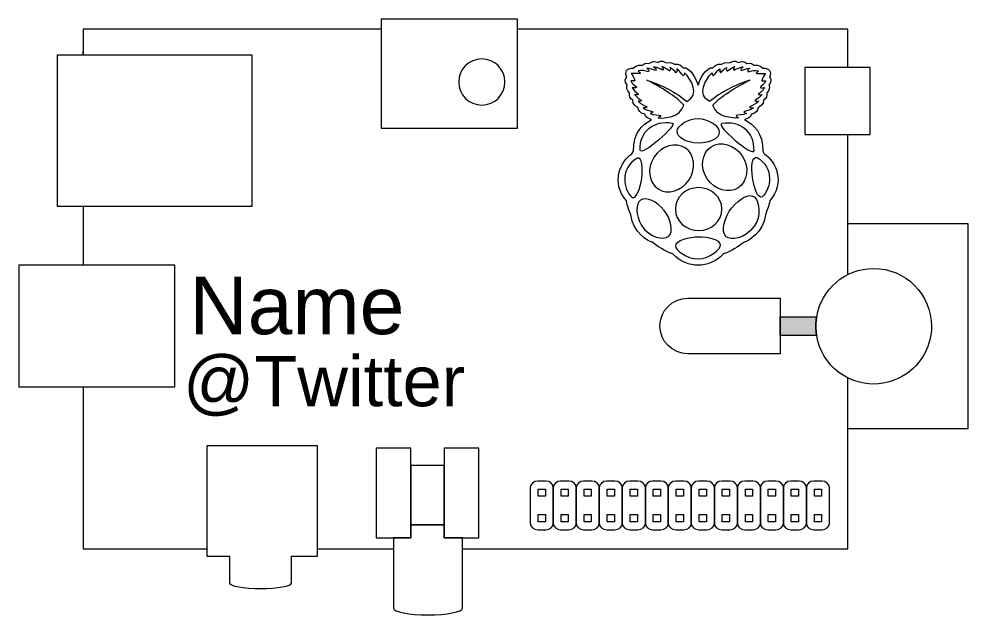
# Model space of a CAD drawing. Header units: inches. Extents: x -193 to 353, y 14 to 296.
# Drawn here: x 27.8 to 130.4, y 231.1 to 295.5 of the extents above; entities that cross this region are included whole.
import ezdxf

# ---------------------------------------------------------------- set-up
doc = ezdxf.new("R2010")
doc.units = ezdxf.units.IN
doc.header["$MEASUREMENT"] = 0
doc.layers.add('Layer 1', color=7, linetype='Continuous')

# ---------------------------------------------------------------- blocks, each defined once
blk = doc.blocks.new('block 138')
at = {"layer": 'Layer 1', "color": 232, "lineweight": 9}
blk.add_lwpolyline([(73.78, 240.84), (73.78, 239.44), (75.74, 239.44), (77.51, 239.44), (77.51, 249.13), (73.78, 249.13), (73.78, 247.27), (73.78, 242.03), (73.78, 240.84)], dxfattribs=at)
blk = doc.blocks.new('block 139')
at = {"layer": 'Layer 1', "color": 232, "lineweight": 9}
blk.add_lwpolyline([(70.17, 240.84), (70.17, 242.03), (70.17, 247.27), (70.17, 249.13), (66.43, 249.13), (66.43, 239.44), (68.3, 239.44), (70.17, 239.44), (70.17, 240.84)], dxfattribs=at)
blk = doc.blocks.new('block 140')
at = {"layer": 'Layer 1', "color": 232, "lineweight": 9}
blk.add_lwpolyline([(70.17, 240.84), (73.78, 240.84), (73.78, 242.03), (73.78, 247.27), (70.17, 247.27), (70.17, 242.03), (70.17, 240.84)], dxfattribs=at)
blk = doc.blocks.new('block 141')
at = {"layer": 'Layer 1', "color": 232, "lineweight": 9}
for points, knots in [([(97.26, 290.97), (97.15, 290.97), (97.03, 290.93), (96.89, 290.82), (96.56, 290.95), (96.24, 290.99), (95.95, 290.73), (95.5, 290.79), (95.36, 290.67), (95.24, 290.53), (95.15, 290.53), (94.51, 290.63), (94.22, 290.2), (93.49, 290.28), (93.25, 289.76), (93.52, 289.28), (93.37, 289.05), (93.21, 288.82), (93.56, 288.38), (93.44, 288.13), (93.52, 287.86), (93.81, 287.54), (93.73, 287.2), (93.88, 286.95), (94.15, 286.76), (94.1, 286.29), (94.59, 286.01), (94.73, 285.91), (94.79, 285.64), (94.9, 285.38), (95.46, 285.23), (95.55, 284.82), (95.88, 284.75), (96.2, 284.67), (95.14, 284.05), (94.22, 283.23), (94.23, 281.23), (94.23, 281.23), (94.07, 280.95), (94.07, 280.95), (92.85, 280.21), (91.75, 277.82), (93.47, 275.88), (93.58, 275.27), (93.77, 274.84), (93.94, 274.36), (94.19, 272.41), (95.83, 271.5), (96.26, 271.39), (96.89, 270.91), (97.56, 270.45), (98.48, 270.13), (99.34, 269.24), (100.27, 268.91), (101.2, 268.91), (101.22, 268.91), (101.23, 268.91), (101.24, 268.91), (102.18, 268.91), (103.11, 269.24), (103.97, 270.13), (104.88, 270.45), (105.56, 270.91), (106.19, 271.39), (106.62, 271.5), (108.26, 272.41), (108.51, 274.36), (108.67, 274.84), (108.86, 275.27), (108.97, 275.88), (110.69, 277.82), (109.6, 280.21), (108.37, 280.95), (108.37, 280.95), (108.22, 281.23), (108.22, 281.23), (108.22, 283.23), (107.31, 284.05), (106.24, 284.67), (106.57, 284.75), (106.9, 284.82), (106.99, 285.23), (107.54, 285.38), (107.66, 285.64), (107.71, 285.91), (107.86, 286.01), (108.34, 286.29), (108.3, 286.76), (108.57, 286.95), (108.72, 287.2), (108.64, 287.54), (108.93, 287.86), (109.01, 288.13), (108.88, 288.38), (109.23, 288.82), (109.08, 289.05), (108.93, 289.28), (109.19, 289.76), (108.96, 290.28), (108.23, 290.2), (107.94, 290.63), (107.3, 290.53), (107.2, 290.53), (107.09, 290.67), (106.95, 290.79), (106.5, 290.73), (106.21, 290.99), (105.89, 290.95), (105.55, 290.82), (105.16, 291.13), (104.89, 290.88), (104.59, 290.79), (104.11, 290.94), (104, 290.73), (103.77, 290.64), (103.24, 290.75), (103.08, 290.51), (102.83, 290.26), (102.83, 290.26), (102.54, 290.26), (102.54, 290.26), (101.75, 289.8), (101.36, 288.85), (101.22, 288.36), (101.08, 288.85), (100.69, 289.8), (99.9, 290.26), (99.9, 290.26), (99.61, 290.26), (99.61, 290.26), (99.36, 290.51), (99.2, 290.75), (98.67, 290.64), (98.44, 290.73), (98.33, 290.94), (97.85, 290.79), (97.66, 290.85), (97.48, 290.98), (97.26, 290.97), (97.26, 290.97), (97.26, 290.97), (97.26, 290.97)], [0, 0, 0, 0, 1, 1, 1, 2, 2, 2, 3, 3, 3, 4, 4, 4, 5, 5, 5, 6, 6, 6, 7, 7, 7, 8, 8, 8, 9, 9, 9, 10, 10, 10, 11, 11, 11, 12, 12, 12, 13, 13, 13, 14, 14, 14, 15, 15, 15, 16, 16, 16, 17, 17, 17, 18, 18, 18, 19, 19, 19, 20, 20, 20, 21, 21, 21, 22, 22, 22, 23, 23, 23, 24, 24, 24, 25, 25, 25, 26, 26, 26, 27, 27, 27, 28, 28, 28, 29, 29, 29, 30, 30, 30, 31, 31, 31, 32, 32, 32, 33, 33, 33, 34, 34, 34, 35, 35, 35, 36, 36, 36, 37, 37, 37, 38, 38, 38, 39, 39, 39, 40, 40, 40, 41, 41, 41, 42, 42, 42, 43, 43, 43, 44, 44, 44, 45, 45, 45, 46, 46, 46, 47, 47, 47, 47]), ([(95.69, 288.93), (97.79, 287.85), (99, 286.97), (99.67, 286.23), (99.33, 284.86), (97.55, 284.8), (96.89, 284.83), (97.03, 284.9), (97.14, 284.97), (97.18, 285.08), (97.02, 285.2), (96.44, 285.1), (96.03, 285.32), (96.19, 285.36), (96.26, 285.39), (96.33, 285.5), (95.95, 285.63), (95.54, 285.73), (95.3, 285.93), (95.43, 285.93), (95.55, 285.9), (95.72, 286.02), (95.38, 286.21), (95.01, 286.35), (94.73, 286.63), (94.9, 286.64), (95.09, 286.64), (95.15, 286.7), (94.84, 286.9), (94.57, 287.11), (94.35, 287.35), (94.6, 287.32), (94.7, 287.34), (94.77, 287.39), (94.53, 287.63), (94.23, 287.83), (94.09, 288.13), (94.27, 288.07), (94.44, 288.04), (94.56, 288.14), (94.48, 288.32), (94.13, 288.43), (93.94, 288.85), (94.13, 288.83), (94.33, 288.81), (94.38, 288.85), (94.28, 289.22), (94.13, 289.42), (93.98, 289.64), (94.39, 289.64), (95.02, 289.64), (95, 289.67), (95, 289.67), (94.74, 289.93), (94.74, 289.93), (95.14, 290.04), (95.56, 289.92), (95.86, 289.82), (95.99, 289.93), (95.86, 290.06), (95.69, 290.2), (96.04, 290.16), (96.35, 290.08), (96.63, 289.97), (96.78, 290.1), (96.53, 290.24), (96.41, 290.37), (96.94, 290.27), (97.17, 290.13), (97.39, 289.99), (97.55, 290.15), (97.4, 290.28), (97.29, 290.41), (97.69, 290.26), (97.9, 290.07), (98.12, 289.88), (98.19, 289.98), (98.3, 290.06), (98.17, 290.3), (98.45, 290.13), (98.67, 289.94), (98.82, 289.72), (99, 289.83), (98.93, 289.99), (98.93, 290.13), (99.23, 289.89), (99.41, 289.63), (99.64, 289.38), (99.69, 289.42), (99.73, 289.53), (99.77, 289.71), (100.47, 289.03), (101.47, 287.3), (100.02, 286.62), (98.79, 287.63), (97.32, 288.37), (95.69, 288.93), (95.69, 288.93), (95.69, 288.93), (95.69, 288.93)], [0, 0, 0, 0, 1, 1, 1, 2, 2, 2, 3, 3, 3, 4, 4, 4, 5, 5, 5, 6, 6, 6, 7, 7, 7, 8, 8, 8, 9, 9, 9, 10, 10, 10, 11, 11, 11, 12, 12, 12, 13, 13, 13, 14, 14, 14, 15, 15, 15, 16, 16, 16, 17, 17, 17, 18, 18, 18, 19, 19, 19, 20, 20, 20, 21, 21, 21, 22, 22, 22, 23, 23, 23, 24, 24, 24, 25, 25, 25, 26, 26, 26, 27, 27, 27, 28, 28, 28, 29, 29, 29, 30, 30, 30, 31, 31, 31, 32, 32, 32, 33, 33, 33, 33]), ([(106.81, 288.93), (104.71, 287.85), (103.49, 286.97), (102.83, 286.23), (103.17, 284.86), (104.95, 284.8), (105.6, 284.83), (105.47, 284.9), (105.36, 284.97), (105.32, 285.08), (105.48, 285.2), (106.06, 285.1), (106.47, 285.32), (106.31, 285.36), (106.24, 285.39), (106.17, 285.5), (106.55, 285.63), (106.96, 285.73), (107.2, 285.93), (107.07, 285.93), (106.95, 285.9), (106.78, 286.02), (107.12, 286.21), (107.49, 286.35), (107.77, 286.63), (107.59, 286.64), (107.4, 286.64), (107.35, 286.7), (107.66, 286.9), (107.92, 287.11), (108.14, 287.35), (107.9, 287.32), (107.79, 287.34), (107.73, 287.39), (107.97, 287.63), (108.27, 287.83), (108.41, 288.13), (108.23, 288.07), (108.06, 288.04), (107.94, 288.14), (108.02, 288.32), (108.36, 288.43), (108.56, 288.85), (108.37, 288.83), (108.16, 288.81), (108.12, 288.85), (108.21, 289.22), (108.37, 289.42), (108.52, 289.64), (108.1, 289.64), (107.48, 289.64), (107.5, 289.67), (107.5, 289.67), (107.76, 289.93), (107.76, 289.93), (107.35, 290.04), (106.94, 289.92), (106.64, 289.82), (106.5, 289.93), (106.64, 290.06), (106.81, 290.2), (106.46, 290.16), (106.15, 290.08), (105.87, 289.97), (105.72, 290.1), (105.97, 290.24), (106.09, 290.37), (105.55, 290.27), (105.33, 290.13), (105.11, 289.99), (104.94, 290.14), (105.1, 290.28), (105.21, 290.41), (104.8, 290.26), (104.6, 290.07), (104.38, 289.88), (104.31, 289.98), (104.19, 290.06), (104.33, 290.3), (104.04, 290.13), (103.83, 289.94), (103.67, 289.72), (103.5, 289.83), (103.57, 289.99), (103.57, 290.13), (103.27, 289.89), (103.08, 289.63), (102.85, 289.38), (102.81, 289.42), (102.77, 289.53), (102.73, 289.71), (102.02, 289.03), (101.03, 287.3), (102.47, 286.62), (103.71, 287.63), (105.18, 288.37), (106.81, 288.93), (106.81, 288.93), (106.81, 288.93), (106.81, 288.93)], [0, 0, 0, 0, 1, 1, 1, 2, 2, 2, 3, 3, 3, 4, 4, 4, 5, 5, 5, 6, 6, 6, 7, 7, 7, 8, 8, 8, 9, 9, 9, 10, 10, 10, 11, 11, 11, 12, 12, 12, 13, 13, 13, 14, 14, 14, 15, 15, 15, 16, 16, 16, 17, 17, 17, 18, 18, 18, 19, 19, 19, 20, 20, 20, 21, 21, 21, 22, 22, 22, 23, 23, 23, 24, 24, 24, 25, 25, 25, 26, 26, 26, 27, 27, 27, 28, 28, 28, 29, 29, 29, 30, 30, 30, 31, 31, 31, 32, 32, 32, 33, 33, 33, 33]), ([(98.43, 284.28), (96.5, 284.61), (94.89, 283.46), (94.95, 281.36), (95.01, 280.55), (99.15, 284.16), (98.43, 284.28), (98.43, 284.28), (98.43, 284.28), (98.43, 284.28)], [0, 0, 0, 0, 1, 1, 1, 2, 2, 2, 3, 3, 3, 3]), ([(101.22, 284.77), (100.06, 284.8), (98.95, 283.91), (98.95, 283.4), (98.94, 282.77), (99.86, 282.13), (101.22, 282.12), (102.61, 282.1), (103.5, 282.63), (103.51, 283.27), (103.51, 284.01), (102.24, 284.78), (101.22, 284.77), (101.22, 284.77), (101.22, 284.77), (101.22, 284.77)], [0, 0, 0, 0, 1, 1, 1, 2, 2, 2, 3, 3, 3, 4, 4, 4, 5, 5, 5, 5]), ([(103.79, 284.22), (105.72, 284.55), (107.34, 283.4), (107.27, 281.3), (107.21, 280.49), (103.07, 284.1), (103.79, 284.22)], [0, 0, 0, 0, 1, 1, 1, 2, 2, 2, 2]), ([(99.83, 281.59), (100.86, 280.91), (101.05, 279.36), (100.24, 278.14), (99.44, 276.92), (97.94, 276.48), (96.9, 277.16), (96.9, 277.16), (96.9, 277.16), (96.9, 277.16), (95.86, 277.84), (95.67, 279.39), (96.48, 280.61), (97.29, 281.83), (98.79, 282.27), (99.83, 281.59), (99.83, 281.59), (99.83, 281.59), (99.83, 281.59)], [0, 0, 0, 0, 1, 1, 1, 2, 2, 2, 3, 3, 3, 4, 4, 4, 5, 5, 5, 6, 6, 6, 6]), ([(102.63, 281.71), (101.59, 281.03), (101.4, 279.49), (102.21, 278.26), (103.02, 277.04), (104.52, 276.6), (105.56, 277.28), (105.56, 277.28), (105.56, 277.28), (105.56, 277.28), (106.6, 277.97), (106.79, 279.51), (105.98, 280.73), (105.17, 281.96), (103.67, 282.39), (102.63, 281.71), (102.63, 281.71), (102.63, 281.71), (102.63, 281.71)], [0, 0, 0, 0, 1, 1, 1, 2, 2, 2, 3, 3, 3, 4, 4, 4, 5, 5, 5, 6, 6, 6, 6]), ([(94.63, 280.48), (95.75, 280.78), (95.01, 275.83), (94.09, 276.24), (93.09, 277.05), (92.77, 279.41), (94.63, 280.48)], [0, 0, 0, 0, 1, 1, 1, 2, 2, 2, 2]), ([(107.6, 280.54), (106.48, 280.84), (107.22, 275.89), (108.14, 276.3), (109.14, 277.11), (109.46, 279.47), (107.6, 280.54), (107.6, 280.54), (107.6, 280.54), (107.6, 280.54)], [0, 0, 0, 0, 1, 1, 1, 2, 2, 2, 3, 3, 3, 3]), ([(103.79, 274.98), (103.79, 273.7), (102.68, 272.66), (101.29, 272.65), (99.9, 272.65), (98.77, 273.68), (98.77, 274.96), (98.77, 274.96), (98.77, 274.97), (98.77, 274.98), (98.76, 276.26), (99.88, 277.3), (101.26, 277.3), (102.65, 277.31), (103.78, 276.28), (103.79, 275), (103.79, 275), (103.79, 274.99), (103.79, 274.98)], [0, 0, 0, 0, 1, 1, 1, 2, 2, 2, 3, 3, 3, 4, 4, 4, 5, 5, 5, 6, 6, 6, 6]), ([(97.56, 274.83), (98.28, 273.97), (98.61, 272.45), (98.01, 272), (97.44, 271.66), (96.07, 271.8), (95.09, 273.21), (94.43, 274.39), (94.52, 275.59), (94.98, 275.94), (95.67, 276.36), (96.74, 275.79), (97.56, 274.83), (97.56, 274.83), (97.56, 274.83), (97.56, 274.83)], [0, 0, 0, 0, 1, 1, 1, 2, 2, 2, 3, 3, 3, 4, 4, 4, 5, 5, 5, 5]), ([(104.87, 275.11), (104.09, 274.2), (103.66, 272.54), (104.23, 272.01), (104.77, 271.59), (106.22, 271.65), (107.29, 273.14), (108.08, 274.14), (107.81, 275.81), (107.37, 276.25), (106.7, 276.77), (105.76, 276.11), (104.87, 275.11), (104.87, 275.11), (104.87, 275.11), (104.87, 275.11)], [0, 0, 0, 0, 1, 1, 1, 2, 2, 2, 3, 3, 3, 4, 4, 4, 5, 5, 5, 5]), ([(101.29, 271.94), (102.29, 271.98), (103.65, 271.61), (103.65, 271.12), (103.67, 270.65), (102.42, 269.57), (101.22, 269.59), (99.97, 269.54), (98.75, 270.61), (98.77, 270.99), (98.75, 271.53), (100.29, 271.96), (101.29, 271.94), (101.29, 271.94), (101.29, 271.94), (101.29, 271.94)], [0, 0, 0, 0, 1, 1, 1, 2, 2, 2, 3, 3, 3, 4, 4, 4, 5, 5, 5, 5])]:
    blk.add_open_spline(points, degree=3, knots=knots, dxfattribs=at)
blk = doc.blocks.new('block 142')
at = {"layer": 'Layer 1', "color": 7, "insert": (45.54, 252.57), "char_height": 5.4373, "attachment_point": 7}
blk.add_mtext('\\fArial|b0|i0|c0|p34;\\W1;@Twitter', dxfattribs=at)
blk = doc.blocks.new('block 143')
at = {"layer": 'Layer 1', "color": 232, "lineweight": 9}
for points in [[(83.94, 244.7), (84.71, 244.7), (84.71, 243.93), (83.94, 243.93), (83.94, 244.7)], [(83.94, 241.94), (84.71, 241.94), (84.71, 241.16), (83.94, 241.16), (83.94, 241.94)]]:
    blk.add_lwpolyline(points, dxfattribs=at)
blk.add_open_spline([(85.57, 240.99), (85.57, 240.61), (85.21, 240.31), (84.77, 240.31), (84.77, 240.31), (83.88, 240.31), (83.88, 240.31), (83.43, 240.31), (83.08, 240.61), (83.08, 240.99), (83.08, 240.99), (83.08, 244.87), (83.08, 244.87), (83.08, 245.25), (83.43, 245.56), (83.88, 245.56), (83.88, 245.56), (84.77, 245.56), (84.77, 245.56), (85.21, 245.56), (85.57, 245.25), (85.57, 244.87), (85.57, 244.87), (85.57, 240.99), (85.57, 240.99)], degree=3, knots=[0, 0, 0, 0, 1, 1, 1, 2, 2, 2, 3, 3, 3, 4, 4, 4, 5, 5, 5, 6, 6, 6, 7, 7, 7, 8, 8, 8, 8], dxfattribs=at)
blk = doc.blocks.new('block 144')
at = {"layer": 'Layer 1', "color": 232, "lineweight": 9}
for points in [[(86.42, 244.7), (87.19, 244.7), (87.19, 243.93), (86.42, 243.93), (86.42, 244.7)], [(86.43, 241.94), (87.19, 241.94), (87.19, 241.16), (86.43, 241.16), (86.43, 241.94)]]:
    blk.add_lwpolyline(points, dxfattribs=at)
blk.add_open_spline([(88.05, 240.99), (88.05, 240.61), (87.7, 240.31), (87.25, 240.31), (87.25, 240.31), (86.36, 240.31), (86.36, 240.31), (85.92, 240.31), (85.57, 240.61), (85.57, 240.99), (85.57, 240.99), (85.57, 244.87), (85.57, 244.87), (85.57, 245.25), (85.92, 245.56), (86.36, 245.56), (86.36, 245.56), (87.25, 245.56), (87.25, 245.56), (87.7, 245.56), (88.05, 245.25), (88.05, 244.87), (88.05, 244.87), (88.05, 240.99), (88.05, 240.99)], degree=3, knots=[0, 0, 0, 0, 1, 1, 1, 2, 2, 2, 3, 3, 3, 4, 4, 4, 5, 5, 5, 6, 6, 6, 7, 7, 7, 8, 8, 8, 8], dxfattribs=at)
blk = doc.blocks.new('block 145')
at = {"layer": 'Layer 1', "color": 232, "lineweight": 9}
for points in [[(88.91, 244.7), (89.68, 244.7), (89.68, 243.93), (88.91, 243.93), (88.91, 244.7)], [(88.91, 241.94), (89.68, 241.94), (89.68, 241.16), (88.91, 241.16), (88.91, 241.94)]]:
    blk.add_lwpolyline(points, dxfattribs=at)
blk.add_open_spline([(90.54, 240.99), (90.54, 240.61), (90.18, 240.31), (89.74, 240.31), (89.74, 240.31), (88.85, 240.31), (88.85, 240.31), (88.41, 240.31), (88.05, 240.61), (88.05, 240.99), (88.05, 240.99), (88.05, 244.87), (88.05, 244.87), (88.05, 245.25), (88.41, 245.56), (88.85, 245.56), (88.85, 245.56), (89.74, 245.56), (89.74, 245.56), (90.18, 245.56), (90.54, 245.25), (90.54, 244.87), (90.54, 244.87), (90.54, 240.99), (90.54, 240.99)], degree=3, knots=[0, 0, 0, 0, 1, 1, 1, 2, 2, 2, 3, 3, 3, 4, 4, 4, 5, 5, 5, 6, 6, 6, 7, 7, 7, 8, 8, 8, 8], dxfattribs=at)
blk = doc.blocks.new('block 146')
at = {"layer": 'Layer 1', "color": 232, "lineweight": 9}
for points in [[(91.4, 244.7), (92.17, 244.7), (92.17, 243.93), (91.4, 243.93), (91.4, 244.7)], [(91.4, 241.94), (92.17, 241.94), (92.17, 241.16), (91.4, 241.16), (91.4, 241.94)]]:
    blk.add_lwpolyline(points, dxfattribs=at)
blk.add_open_spline([(93.03, 240.99), (93.03, 240.61), (92.67, 240.31), (92.23, 240.31), (92.23, 240.31), (91.34, 240.31), (91.34, 240.31), (90.9, 240.31), (90.54, 240.61), (90.54, 240.99), (90.54, 240.99), (90.54, 244.87), (90.54, 244.87), (90.54, 245.25), (90.9, 245.56), (91.34, 245.56), (91.34, 245.56), (92.23, 245.56), (92.23, 245.56), (92.67, 245.56), (93.03, 245.25), (93.03, 244.87), (93.03, 244.87), (93.03, 240.99), (93.03, 240.99)], degree=3, knots=[0, 0, 0, 0, 1, 1, 1, 2, 2, 2, 3, 3, 3, 4, 4, 4, 5, 5, 5, 6, 6, 6, 7, 7, 7, 8, 8, 8, 8], dxfattribs=at)
blk = doc.blocks.new('block 147')
at = {"layer": 'Layer 1', "color": 232, "lineweight": 9}
for points in [[(93.89, 244.7), (94.66, 244.7), (94.66, 243.93), (93.89, 243.93), (93.89, 244.7)], [(93.89, 241.94), (94.66, 241.94), (94.66, 241.16), (93.89, 241.16), (93.89, 241.94)]]:
    blk.add_lwpolyline(points, dxfattribs=at)
blk.add_open_spline([(95.52, 240.99), (95.52, 240.61), (95.16, 240.31), (94.72, 240.31), (94.72, 240.31), (93.83, 240.31), (93.83, 240.31), (93.39, 240.31), (93.03, 240.61), (93.03, 240.99), (93.03, 240.99), (93.03, 244.87), (93.03, 244.87), (93.03, 245.25), (93.39, 245.56), (93.83, 245.56), (93.83, 245.56), (94.72, 245.56), (94.72, 245.56), (95.16, 245.56), (95.52, 245.25), (95.52, 244.87), (95.52, 244.87), (95.52, 240.99), (95.52, 240.99)], degree=3, knots=[0, 0, 0, 0, 1, 1, 1, 2, 2, 2, 3, 3, 3, 4, 4, 4, 5, 5, 5, 6, 6, 6, 7, 7, 7, 8, 8, 8, 8], dxfattribs=at)
blk = doc.blocks.new('block 148')
at = {"layer": 'Layer 1', "color": 232, "lineweight": 9}
for points in [[(96.38, 244.7), (97.14, 244.7), (97.14, 243.93), (96.38, 243.93), (96.38, 244.7)], [(96.38, 241.94), (97.15, 241.94), (97.15, 241.16), (96.38, 241.16), (96.38, 241.94)]]:
    blk.add_lwpolyline(points, dxfattribs=at)
blk.add_open_spline([(98, 240.99), (98, 240.61), (97.65, 240.31), (97.21, 240.31), (97.21, 240.31), (96.31, 240.31), (96.31, 240.31), (95.87, 240.31), (95.52, 240.61), (95.52, 240.99), (95.52, 240.99), (95.52, 244.87), (95.52, 244.87), (95.52, 245.25), (95.87, 245.56), (96.31, 245.56), (96.31, 245.56), (97.21, 245.56), (97.21, 245.56), (97.65, 245.56), (98, 245.25), (98, 244.87), (98, 244.87), (98, 240.99), (98, 240.99)], degree=3, knots=[0, 0, 0, 0, 1, 1, 1, 2, 2, 2, 3, 3, 3, 4, 4, 4, 5, 5, 5, 6, 6, 6, 7, 7, 7, 8, 8, 8, 8], dxfattribs=at)
blk = doc.blocks.new('block 149')
at = {"layer": 'Layer 1', "color": 232, "lineweight": 9}
for points in [[(98.86, 244.7), (99.63, 244.7), (99.63, 243.93), (98.86, 243.93), (98.86, 244.7)], [(98.86, 241.94), (99.63, 241.94), (99.63, 241.16), (98.86, 241.16), (98.86, 241.94)]]:
    blk.add_lwpolyline(points, dxfattribs=at)
blk.add_open_spline([(100.49, 240.99), (100.49, 240.61), (100.13, 240.31), (99.69, 240.31), (99.69, 240.31), (98.8, 240.31), (98.8, 240.31), (98.36, 240.31), (98, 240.61), (98, 240.99), (98, 240.99), (98, 244.87), (98, 244.87), (98, 245.25), (98.36, 245.56), (98.8, 245.56), (98.8, 245.56), (99.69, 245.56), (99.69, 245.56), (100.13, 245.56), (100.49, 245.25), (100.49, 244.87), (100.49, 244.87), (100.49, 240.99), (100.49, 240.99)], degree=3, knots=[0, 0, 0, 0, 1, 1, 1, 2, 2, 2, 3, 3, 3, 4, 4, 4, 5, 5, 5, 6, 6, 6, 7, 7, 7, 8, 8, 8, 8], dxfattribs=at)
blk = doc.blocks.new('block 150')
at = {"layer": 'Layer 1', "color": 232, "lineweight": 9}
for points in [[(101.35, 244.7), (102.12, 244.7), (102.12, 243.93), (101.35, 243.93), (101.35, 244.7)], [(101.35, 241.94), (102.12, 241.94), (102.12, 241.16), (101.35, 241.16), (101.35, 241.94)]]:
    blk.add_lwpolyline(points, dxfattribs=at)
blk.add_open_spline([(102.98, 240.99), (102.98, 240.61), (102.62, 240.31), (102.18, 240.31), (102.18, 240.31), (101.29, 240.31), (101.29, 240.31), (100.85, 240.31), (100.49, 240.61), (100.49, 240.99), (100.49, 240.99), (100.49, 244.87), (100.49, 244.87), (100.49, 245.25), (100.85, 245.56), (101.29, 245.56), (101.29, 245.56), (102.18, 245.56), (102.18, 245.56), (102.62, 245.56), (102.98, 245.25), (102.98, 244.87), (102.98, 244.87), (102.98, 240.99), (102.98, 240.99)], degree=3, knots=[0, 0, 0, 0, 1, 1, 1, 2, 2, 2, 3, 3, 3, 4, 4, 4, 5, 5, 5, 6, 6, 6, 7, 7, 7, 8, 8, 8, 8], dxfattribs=at)
blk = doc.blocks.new('block 151')
at = {"layer": 'Layer 1', "color": 232, "lineweight": 9}
for points in [[(103.84, 244.7), (104.61, 244.7), (104.61, 243.93), (103.84, 243.93), (103.84, 244.7)], [(103.84, 241.94), (104.61, 241.94), (104.61, 241.16), (103.84, 241.16), (103.84, 241.94)]]:
    blk.add_lwpolyline(points, dxfattribs=at)
blk.add_open_spline([(105.47, 240.99), (105.47, 240.61), (105.11, 240.31), (104.67, 240.31), (104.67, 240.31), (103.78, 240.31), (103.78, 240.31), (103.34, 240.31), (102.98, 240.61), (102.98, 240.99), (102.98, 240.99), (102.98, 244.87), (102.98, 244.87), (102.98, 245.25), (103.34, 245.56), (103.78, 245.56), (103.78, 245.56), (104.67, 245.56), (104.67, 245.56), (105.11, 245.56), (105.47, 245.25), (105.47, 244.87), (105.47, 244.87), (105.47, 240.99), (105.47, 240.99)], degree=3, knots=[0, 0, 0, 0, 1, 1, 1, 2, 2, 2, 3, 3, 3, 4, 4, 4, 5, 5, 5, 6, 6, 6, 7, 7, 7, 8, 8, 8, 8], dxfattribs=at)
blk = doc.blocks.new('block 152')
at = {"layer": 'Layer 1', "color": 232, "lineweight": 9}
for points in [[(106.33, 244.7), (107.1, 244.7), (107.1, 243.93), (106.33, 243.93), (106.33, 244.7)], [(106.33, 241.94), (107.1, 241.94), (107.1, 241.16), (106.33, 241.16), (106.33, 241.94)]]:
    blk.add_lwpolyline(points, dxfattribs=at)
blk.add_open_spline([(107.95, 240.99), (107.95, 240.61), (107.6, 240.31), (107.16, 240.31), (107.16, 240.31), (106.27, 240.31), (106.27, 240.31), (105.82, 240.31), (105.47, 240.61), (105.47, 240.99), (105.47, 240.99), (105.47, 244.87), (105.47, 244.87), (105.47, 245.25), (105.82, 245.56), (106.27, 245.56), (106.27, 245.56), (107.16, 245.56), (107.16, 245.56), (107.6, 245.56), (107.95, 245.25), (107.95, 244.87), (107.95, 244.87), (107.95, 240.99), (107.95, 240.99)], degree=3, knots=[0, 0, 0, 0, 1, 1, 1, 2, 2, 2, 3, 3, 3, 4, 4, 4, 5, 5, 5, 6, 6, 6, 7, 7, 7, 8, 8, 8, 8], dxfattribs=at)
blk = doc.blocks.new('block 153')
at = {"layer": 'Layer 1', "color": 232, "lineweight": 9}
for points in [[(108.81, 244.7), (109.58, 244.7), (109.58, 243.93), (108.81, 243.93), (108.81, 244.7)], [(108.81, 241.94), (109.58, 241.94), (109.58, 241.16), (108.81, 241.16), (108.81, 241.94)]]:
    blk.add_lwpolyline(points, dxfattribs=at)
blk.add_open_spline([(110.44, 240.99), (110.44, 240.61), (110.08, 240.31), (109.64, 240.31), (109.64, 240.31), (108.75, 240.31), (108.75, 240.31), (108.31, 240.31), (107.95, 240.61), (107.95, 240.99), (107.95, 240.99), (107.95, 244.87), (107.95, 244.87), (107.95, 245.25), (108.31, 245.56), (108.75, 245.56), (108.75, 245.56), (109.64, 245.56), (109.64, 245.56), (110.08, 245.56), (110.44, 245.25), (110.44, 244.87), (110.44, 244.87), (110.44, 240.99), (110.44, 240.99)], degree=3, knots=[0, 0, 0, 0, 1, 1, 1, 2, 2, 2, 3, 3, 3, 4, 4, 4, 5, 5, 5, 6, 6, 6, 7, 7, 7, 8, 8, 8, 8], dxfattribs=at)
blk = doc.blocks.new('block 154')
at = {"layer": 'Layer 1', "color": 232, "lineweight": 9}
for points in [[(111.3, 244.7), (112.07, 244.7), (112.07, 243.93), (111.3, 243.93), (111.3, 244.7)], [(111.3, 241.94), (112.07, 241.94), (112.07, 241.16), (111.3, 241.16), (111.3, 241.94)]]:
    blk.add_lwpolyline(points, dxfattribs=at)
blk.add_open_spline([(112.93, 240.99), (112.93, 240.61), (112.57, 240.31), (112.13, 240.31), (112.13, 240.31), (111.24, 240.31), (111.24, 240.31), (110.8, 240.31), (110.44, 240.61), (110.44, 240.99), (110.44, 240.99), (110.44, 244.87), (110.44, 244.87), (110.44, 245.25), (110.8, 245.56), (111.24, 245.56), (111.24, 245.56), (112.13, 245.56), (112.13, 245.56), (112.57, 245.56), (112.93, 245.25), (112.93, 244.87), (112.93, 244.87), (112.93, 240.99), (112.93, 240.99)], degree=3, knots=[0, 0, 0, 0, 1, 1, 1, 2, 2, 2, 3, 3, 3, 4, 4, 4, 5, 5, 5, 6, 6, 6, 7, 7, 7, 8, 8, 8, 8], dxfattribs=at)
blk = doc.blocks.new('block 155')
at = {"layer": 'Layer 1', "color": 232, "lineweight": 9}
for points in [[(113.79, 244.7), (114.56, 244.7), (114.56, 243.93), (113.79, 243.93), (113.79, 244.7)], [(113.79, 241.94), (114.56, 241.94), (114.56, 241.16), (113.79, 241.16), (113.79, 241.94)]]:
    blk.add_lwpolyline(points, dxfattribs=at)
blk.add_open_spline([(115.42, 240.99), (115.42, 240.61), (115.06, 240.31), (114.62, 240.31), (114.62, 240.31), (113.73, 240.31), (113.73, 240.31), (113.29, 240.31), (112.93, 240.61), (112.93, 240.99), (112.93, 240.99), (112.93, 244.87), (112.93, 244.87), (112.93, 245.25), (113.29, 245.56), (113.73, 245.56), (113.73, 245.56), (114.62, 245.56), (114.62, 245.56), (115.06, 245.56), (115.42, 245.25), (115.42, 244.87), (115.42, 244.87), (115.42, 240.99), (115.42, 240.99)], degree=3, knots=[0, 0, 0, 0, 1, 1, 1, 2, 2, 2, 3, 3, 3, 4, 4, 4, 5, 5, 5, 6, 6, 6, 7, 7, 7, 8, 8, 8, 8], dxfattribs=at)
blk = doc.blocks.new('block 137')
at = {"layer": 'Layer 1'}
h = blk.add_hatch(color=72, dxfattribs=at)
h.dxf.hatch_style = 2
edge = h.paths.add_edge_path()
edge.add_spline(control_points=[(113.95, 262.31), (113.95, 262.49), (113.96, 262.66), (113.97, 262.84), (113.99, 263), (114.01, 263.16), (114.04, 263.31), (114.04, 263.31), (110.09, 263.31), (110.09, 263.31), (110.09, 263.31), (110.09, 262.84), (110.09, 262.84), (110.09, 262.84), (110.09, 261.84), (110.09, 261.84), (110.09, 261.84), (110.09, 261.31), (110.09, 261.31), (110.09, 261.31), (114.04, 261.31), (114.04, 261.31), (114.01, 261.49), (113.98, 261.66), (113.97, 261.84), (113.95, 261.99), (113.95, 262.15), (113.95, 262.31)], knot_values=[0, 0, 0, 0, 1, 1, 1, 2, 2, 2, 3, 3, 3, 4, 4, 4, 5, 5, 5, 6, 6, 6, 7, 7, 7, 8, 8, 8, 9, 9, 9, 9], degree=3, periodic=1)
at = {"layer": 'Layer 1', "color": 250, "lineweight": 9}
for points in [[(81.71, 294.42), (81.71, 295.53), (80.13, 295.53), (68.54, 295.53), (66.97, 295.53), (66.97, 294.42)], [(66.97, 294.42), (66.22, 294.42), (60.51, 294.42), (58.12, 294.42), (34.76, 294.42), (34.76, 294.42), (34.76, 291.63), (34.76, 292.05)], [(117.41, 290.28), (117.41, 290.7), (117.41, 290.7), (117.41, 294.42), (117.41, 294.42), (81.71, 294.42)], [(34.76, 291.63), (31.93, 291.63), (31.93, 275.3), (34.76, 275.3)], [(34.76, 292.05), (34.76, 292.05)], [(117.41, 290.28), (117.41, 290.28)], [(117.41, 283.05), (118.16, 283.05), (119.81, 283.05), (119.81, 290.28), (118.16, 290.28), (117.41, 290.28)], [(117.41, 283.47), (117.41, 283.47)], [(75.74, 238.26), (117.41, 238.26), (117.41, 238.26), (117.41, 238.26), (117.41, 251.24), (130.4, 251.24), (130.4, 273.38), (117.41, 273.38), (117.41, 283.05)], [(117.41, 283.05), (117.41, 283.05)], [(34.76, 275.3), (34.76, 269.33), (34.76, 269.33), (34.76, 268.91)], [(34.76, 268.91), (27.81, 268.91), (27.81, 255.77), (34.76, 255.77)], [(34.76, 268.91), (34.76, 268.91)], [(34.76, 255.77), (34.76, 238.26), (34.76, 238.26), (34.76, 238.26), (48.12, 238.26)], [(60.07, 238.26), (68.3, 238.26)], [(68.3, 238.26), (68.3, 238.26)], [(75.74, 238.26), (75.74, 238.26)]]:
    blk.add_lwpolyline(points, dxfattribs=at)
at = {"layer": 'Layer 1', "color": 232, "lineweight": 9}
for points in [[(66.97, 294.42), (66.97, 294), (66.97, 283.72), (81.71, 283.72), (81.71, 294), (81.71, 294.42)], [(46.46, 291.63), (36.86, 291.63), (34.76, 291.63)], [(34.76, 275.3), (35.51, 275.3), (53.03, 275.3), (53.03, 277.65), (53.03, 278), (53.03, 291.63), (46.46, 291.63)], [(117.41, 290.28), (112.77, 290.28), (112.77, 283.05), (117.41, 283.05)], [(34.76, 255.77), (35.51, 255.77), (44.67, 255.77), (44.67, 268.91), (35.51, 268.91), (34.76, 268.91)], [(60.07, 238.26), (60.07, 249.39), (48.12, 249.39), (48.12, 238.26)], [(75.74, 238.26), (75.74, 239.44), (73.78, 239.44), (73.78, 240.84), (70.17, 240.84), (70.17, 239.44), (68.3, 239.44), (68.3, 238.26)]]:
    blk.add_lwpolyline(points, dxfattribs=at)
at = {"layer": 'Layer 1', "color": 30, "lineweight": 9}
for points in [[(117.41, 267.91), (117.41, 273.38)], [(117.41, 251.24), (117.41, 256.72)]]:
    blk.add_lwpolyline(points, dxfattribs=at)
at = {"layer": 'Layer 1', "color": 7, "lineweight": 9}
for points, knots in [([(77.84, 291.22), (79.22, 291.22), (80.34, 290.1), (80.34, 288.72), (80.34, 287.34), (79.22, 286.22), (77.84, 286.22), (76.46, 286.22), (75.34, 287.34), (75.34, 288.72), (75.34, 290.1), (76.46, 291.22), (77.84, 291.22)], [0, 0, 0, 0, 1, 1, 1, 2, 2, 2, 3, 3, 3, 4, 4, 4, 4]), ([(120.2, 268.56), (117.09, 268.56), (114.51, 266.29), (114.04, 263.31), (114.01, 263.16), (113.99, 263), (113.97, 262.84), (113.96, 262.66), (113.95, 262.49), (113.95, 262.31), (113.95, 262.15), (113.95, 261.99), (113.97, 261.84), (113.98, 261.66), (114.01, 261.49), (114.04, 261.31), (114.3, 259.69), (115.18, 258.27), (116.43, 257.32), (117.48, 256.53), (118.78, 256.06), (120.2, 256.06), (121.61, 256.06), (122.91, 256.53), (123.96, 257.32), (125.47, 258.46), (126.45, 260.27), (126.45, 262.31), (126.45, 265.76), (123.65, 268.56), (120.2, 268.56)], [0, 0, 0, 0, 1, 1, 1, 2, 2, 2, 3, 3, 3, 4, 4, 4, 5, 5, 5, 6, 6, 6, 7, 7, 7, 8, 8, 8, 9, 9, 9, 10, 10, 10, 10]), ([(107.09, 265.34), (107.09, 265.34), (105.78, 265.34), (105.78, 265.34), (105.78, 265.34), (100.09, 265.34), (100.09, 265.34), (98.44, 265.34), (97.09, 263.99), (97.09, 262.34), (97.09, 260.68), (98.44, 259.34), (100.09, 259.34), (100.09, 259.34), (105.78, 259.34), (105.78, 259.34), (105.78, 259.34), (107.09, 259.34), (107.09, 259.34), (107.09, 259.34), (110.09, 259.34), (110.09, 259.34), (110.09, 259.34), (110.09, 261.31), (110.09, 261.31), (110.09, 261.31), (110.09, 261.84), (110.09, 261.84), (110.09, 261.84), (110.09, 262.84), (110.09, 262.84), (110.09, 262.84), (110.09, 263.31), (110.09, 263.31), (110.09, 263.31), (110.09, 265.34), (110.09, 265.34), (110.09, 265.34), (107.09, 265.34), (107.09, 265.34)], [0, 0, 0, 0, 1, 1, 1, 2, 2, 2, 3, 3, 3, 4, 4, 4, 5, 5, 5, 6, 6, 6, 7, 7, 7, 8, 8, 8, 9, 9, 9, 10, 10, 10, 11, 11, 11, 12, 12, 12, 13, 13, 13, 13])]:
    blk.add_open_spline(points, degree=3, knots=knots, dxfattribs=at)
at = {"layer": 'Layer 1', "lineweight": 0}
blk.add_open_spline([(113.95, 262.31), (113.95, 262.49), (113.96, 262.66), (113.97, 262.84), (113.99, 263), (114.01, 263.16), (114.04, 263.31), (114.04, 263.31), (110.09, 263.31), (110.09, 263.31), (110.09, 263.31), (110.09, 262.84), (110.09, 262.84), (110.09, 262.84), (110.09, 261.84), (110.09, 261.84), (110.09, 261.84), (110.09, 261.31), (110.09, 261.31), (110.09, 261.31), (114.04, 261.31), (114.04, 261.31), (114.01, 261.49), (113.98, 261.66), (113.97, 261.84), (113.95, 261.99), (113.95, 262.15), (113.95, 262.31)], degree=3, knots=[0, 0, 0, 0, 1, 1, 1, 2, 2, 2, 3, 3, 3, 4, 4, 4, 5, 5, 5, 6, 6, 6, 7, 7, 7, 8, 8, 8, 9, 9, 9, 9], dxfattribs=at)
at = {"layer": 'Layer 1', "color": 250, "lineweight": 9}
for points, knots in [([(48.12, 238.26), (48.12, 238.26), (48.12, 237.84), (48.12, 237.84), (48.12, 237.84), (48.12, 237.44), (48.12, 237.44), (48.12, 237.44), (50.58, 237.44), (50.58, 237.44), (50.58, 237.44), (50.58, 234.52), (50.58, 234.52), (50.58, 234.21), (52.08, 233.96), (53.93, 233.96), (55.78, 233.96), (57.28, 234.21), (57.28, 234.52), (57.28, 234.52), (57.28, 237.44), (57.28, 237.44), (57.28, 237.44), (60.07, 237.44), (60.07, 237.44), (60.07, 237.44), (60.07, 237.84), (60.07, 237.84), (60.07, 237.84), (60.07, 238.26), (60.07, 238.26)], [0, 0, 0, 0, 1, 1, 1, 2, 2, 2, 3, 3, 3, 4, 4, 4, 5, 5, 5, 6, 6, 6, 7, 7, 7, 8, 8, 8, 9, 9, 9, 10, 10, 10, 10]), ([(68.3, 238.26), (68.3, 238.26), (68.3, 237.84), (68.3, 237.84), (68.3, 237.84), (68.3, 231.83), (68.3, 231.83), (68.3, 231.42), (69.97, 231.09), (72.02, 231.09), (74.08, 231.09), (75.74, 231.42), (75.74, 231.83), (75.74, 231.83), (75.74, 237.84), (75.74, 237.84), (75.74, 237.84), (75.74, 238.26), (75.74, 238.26)], [0, 0, 0, 0, 1, 1, 1, 2, 2, 2, 3, 3, 3, 4, 4, 4, 5, 5, 5, 6, 6, 6, 6])]:
    blk.add_open_spline(points, degree=3, knots=knots, dxfattribs=at)
at = {"layer": 'Layer 1'}
for name in ['block 141', 'block 142', 'block 139', 'block 138', 'block 140', 'block 143', 'block 144', 'block 145', 'block 146', 'block 147', 'block 148', 'block 149', 'block 150', 'block 151', 'block 152', 'block 153', 'block 154', 'block 155']:
    blk.add_blockref(name, (0, 0), dxfattribs=at)
at = {"layer": 'Layer 1', "color": 7, "insert": (46.24, 261.36), "char_height": 6.2371, "attachment_point": 7}
blk.add_mtext('\\fArial|b0|i0|c0|p34;\\W1;Name', dxfattribs=at)
blk = doc.blocks.new('block 98')
at = {"layer": 'Layer 1'}
blk.add_blockref('block 137', (0, 0), dxfattribs=at)

msp = doc.modelspace()

# ---------------------------------------------------------------- block references
at = {"layer": 'Layer 1'}
msp.add_blockref('block 98', (0, 0), dxfattribs=at)

doc.saveas('drawing.dxf')
